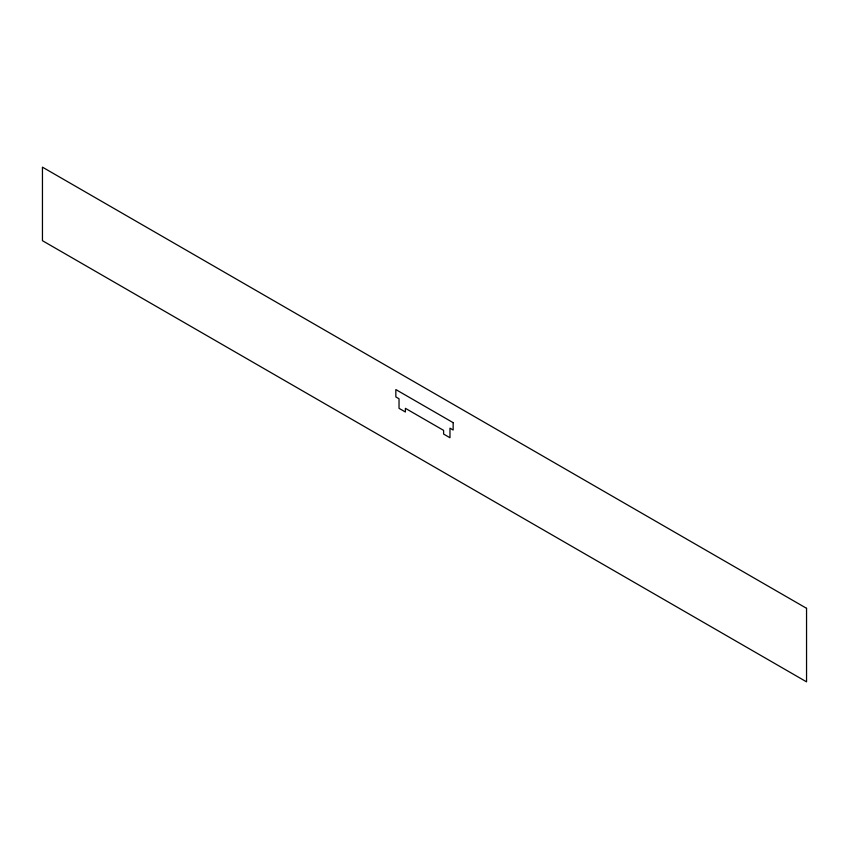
<?xml version="1.0" encoding="UTF-8"?>
<svg xmlns="http://www.w3.org/2000/svg" width="849" height="849" viewBox="0 0 849 849"><rect width="100%" height="100%" fill="white"/><g stroke="black" fill="none" stroke-linecap="round" stroke-linejoin="round"><path stroke-width="1.27" d="M806.55 608.309L42.45 167.157L42.45 240.692L806.55 681.843L806.55 608.309M453.154 422.664L395.846 389.574L395.846 396.929L399.03 398.765L399.03 408.327L405.398 411.998L405.398 408.327L443.603 430.379L443.603 434.062L449.97 437.734L449.97 428.172L453.154 430.019L453.154 422.664"/></g></svg>
